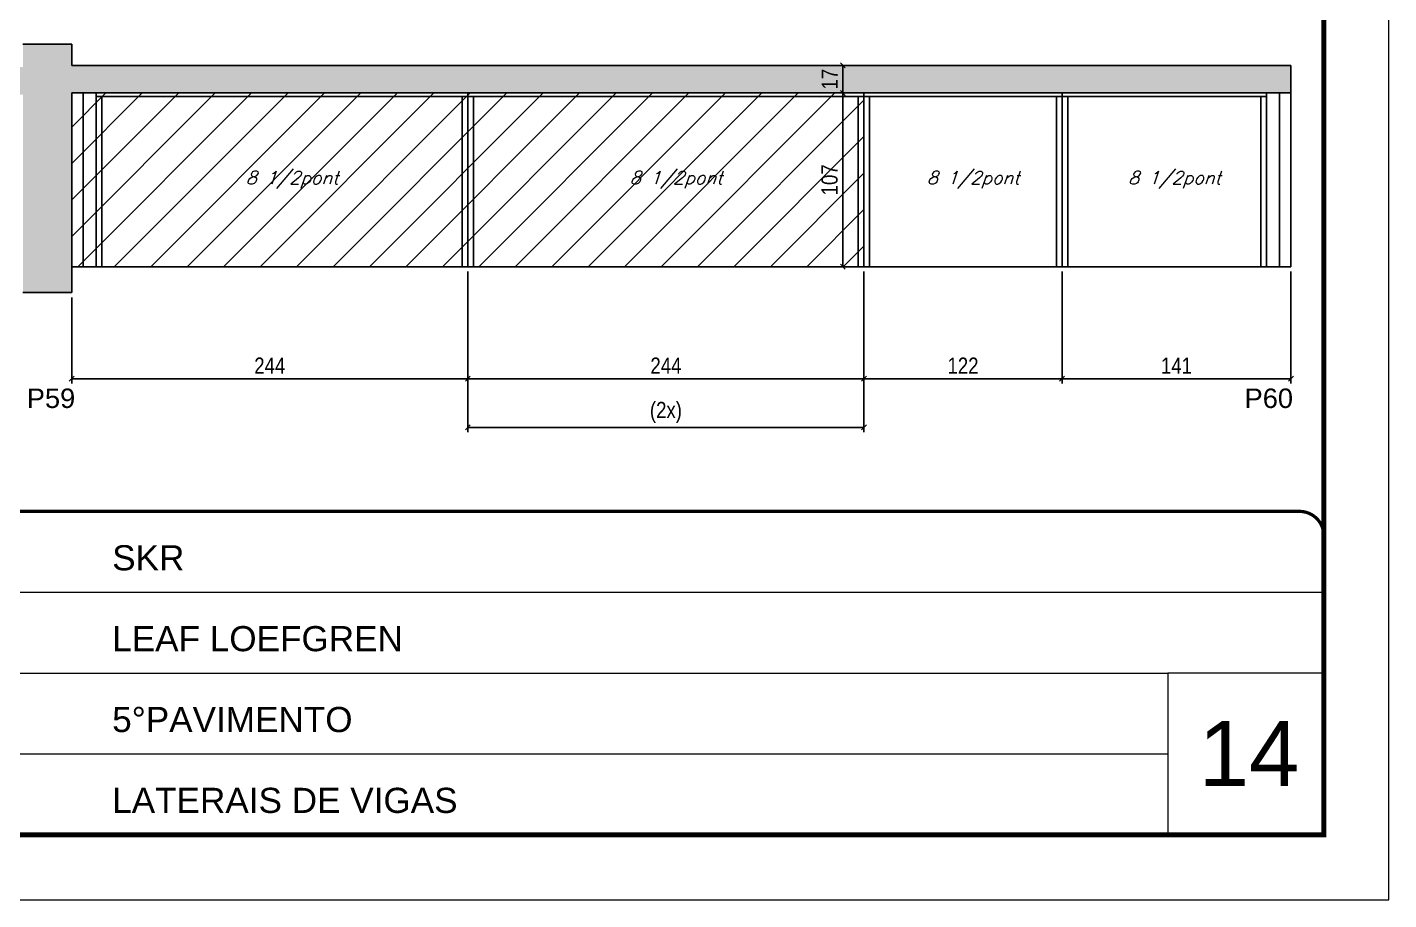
# Model space of a CAD drawing. Extents: x 3309 to 10384, y -2522 to 14608.
# Drawn here: x 5554 to 6393, y 10112 to 10650 of the extents above; entities that cross this region are included whole.
import ezdxf

# ---------------------------------------------------------------- set-up
doc = ezdxf.new("R2010")
doc.units = 0
doc.linetypes.add('CONTINUO', pattern=[0])
doc.linetypes.add('DASHED', pattern=[0.75, 0.5, -0.25])
for name, color, linetype in [('5', 5, 'Continuous'), ('COTA', 241, 'Continuous'), ('Painéis', 200, 'Continuous'), ('SARR_2.2x7', 40, 'Continuous'), ('SARR_3.5x7', 81, 'Continuous'), ('texto', 7, 'Continuous')]:
    doc.layers.add(name, color=color, linetype=linetype)
for name, color, linetype, lineweight in [('CARIMBO', 255, 'Continuous', 9), ('Folhas', 255, 'Continuous', 9), ('Hachura', 251, 'Continuous', 9), ('SARRAFO DE PRESSAO', 251, 'DASHED', 9)]:
    doc.layers.add(name, color=color, linetype=linetype, lineweight=lineweight)
doc.styles.add('ARIAL', font='arial.ttf')
doc.styles.add('COTA TECNICA', font='techl___.ttf', dxfattribs={"height": 10})
doc.styles.add('Romans', font='romans.shx')
doc.styles.get("Standard").update_dxf_attribs({"font": 'arial.ttf'})
doc.dimstyles.new('PAINEL', dxfattribs={"dimtxt": 10, "dimasz": 3, "dimexe": 3, "dimexo": 3, "dimgap": 3, "dimtad": 1, "dimdec": 1, "dimzin": 12, "dimdsep": 46, "dimtxsty": 'COTA TECNICA', "dimblk1": 'OBLIQUE', "dimblk2": 'OBLIQUE', "dimsah": 1, "dimcen": 0.9, "dimclrd": 4, "dimclre": 4, "dimclrt": 240, "dimadec": 1, "dimazin": 3, "dimtfac": 1, "dimtdec": 1, "dimtmove": 0, "dimatfit": 3, "dimfxl": 1, "dimtolj": 1, "dimtzin": 12, "dimarcsym": 0})

# ---------------------------------------------------------------- blocks, each defined once
blk = doc.blocks.new('9999999999')
at = {"color": 30, "linetype": 'CONTINUO'}
for p, q in [((98564.56, 34379.64), (99583.98, 34379.64)), ((98564.56, 34329.83), (99487.98, 34329.83)), ((99583.98, 34329.83), (99487.98, 34329.83)), ((99487.98, 34329.83), (99487.98, 34230.21)), ((98564.56, 34280.02), (99487.98, 34280.02))]:
    blk.add_line(p, q, dxfattribs=at)
at = {"color": 30, "linetype": 'CONTINUO', "const_width": 2}
blk.add_lwpolyline([(99583.98, 34230.21), (99583.98, 34414.45, 0.414214), (99568.98, 34429.45), (98228.98, 34429.45, 0.414214), (98213.98, 34414.45), (98213.98, 34245.21, 0.414214), (98228.98, 34230.21), (99583.98, 34230.21)], format="xyb", dxfattribs=at)
at = {"layer": 'Folhas'}
blk.add_lwpolyline([(98138.98, 34190.21), (99623.98, 34190.21), (99623.98, 35240.21), (98138.98, 35240.21)], close=True, dxfattribs=at)
at = {"layer": 'Folhas', "color": 30, "const_width": 3}
blk.add_lwpolyline([(98213.98, 34230.21), (99583.98, 34230.21), (99583.98, 35200.21), (98213.98, 35200.21)], close=True, dxfattribs=at)
at = {"color": 7, "linetype": 'Continuous', "ltscale": 5, "style": 'ARIAL'}
for s, height, p in [('SKR', 15.483, (98837.68, 34393.13)), ('LEAF LOEFGREN', 15.4829, (98837.68, 34343.32)), ('5°PAVIMENTO', 15.4829, (98837.68, 34293.51)), ('LATERAIS DE VIGAS', 15.4829, (98837.68, 34243.7))]:
    blk.add_text(s, height=height, dxfattribs=at).set_placement(p)
blk = doc.blocks.new('_Oblique')
at = {"color": 0, "linetype": 'ByBlock', "lineweight": -2}
blk.add_line((-0.5, -0.5), (0.5, 0.5), dxfattribs=at)
blk = doc.blocks.new('*D365')
at = {"layer": 'COTA', "color": 4, "lineweight": -2, "transparency": 16777216}
for p, q in [((5825.63, 10499.12), (5825.63, 10430.08)), ((5581.63, 10483.12), (5581.63, 10430.08)), ((5581.63, 10433.08), (5825.63, 10433.08))]:
    blk.add_line(p, q, dxfattribs=at)
at = {"layer": 'Defpoints', "color": 0, "transparency": 16777216}
for p in [(5825.63, 10502.12, 0), (5581.63, 10486.12, 0), (5825.63, 10433.08)]:
    blk.add_point(p, dxfattribs=at)
at = {"layer": 'COTA', "color": 4, "lineweight": -2, "transparency": 16777216, "xscale": 3, "yscale": 3, "zscale": 3, "rotation": 180}
blk.add_blockref('_Oblique', (5581.63, 10433.08), dxfattribs=at)
at = {"layer": 'COTA', "color": 4, "lineweight": -2, "transparency": 16777216, "xscale": 3, "yscale": 3, "zscale": 3}
blk.add_blockref('_Oblique', (5825.63, 10433.08), dxfattribs=at)
at = {"layer": 'COTA', "color": 240, "transparency": 16777216, "insert": (5703.63, 10441.15), "char_height": 10, "attachment_point": 5, "style": 'COTA TECNICA'}
blk.add_mtext('\\A1;244', dxfattribs=at)
blk = doc.blocks.new('*D366')
at = {"layer": 'COTA', "color": 4, "lineweight": -2, "transparency": 16777216}
for p, q in [((5825.63, 10499.12), (5825.63, 10430.08)), ((6069.63, 10499.12), (6069.63, 10430.08)), ((5825.63, 10433.08), (6069.63, 10433.08))]:
    blk.add_line(p, q, dxfattribs=at)
at = {"layer": 'Defpoints', "color": 0, "transparency": 16777216}
for p in [(5825.63, 10502.12, 0), (6069.63, 10502.12, 0), (6069.63, 10433.08)]:
    blk.add_point(p, dxfattribs=at)
at = {"layer": 'COTA', "color": 4, "lineweight": -2, "transparency": 16777216, "xscale": 3, "yscale": 3, "zscale": 3, "rotation": 180}
blk.add_blockref('_Oblique', (5825.63, 10433.08), dxfattribs=at)
at = {"layer": 'COTA', "color": 4, "lineweight": -2, "transparency": 16777216, "xscale": 3, "yscale": 3, "zscale": 3}
blk.add_blockref('_Oblique', (6069.63, 10433.08), dxfattribs=at)
at = {"layer": 'COTA', "color": 240, "transparency": 16777216, "insert": (5947.63, 10441.15), "char_height": 10, "attachment_point": 5, "style": 'COTA TECNICA'}
blk.add_mtext('\\A1;244', dxfattribs=at)
blk = doc.blocks.new('*D367')
at = {"layer": 'COTA', "color": 4, "lineweight": -2, "transparency": 16777216}
for p, q in [((6069.63, 10499.12), (6069.63, 10430.08)), ((6191.63, 10499.12), (6191.63, 10430.08)), ((6069.63, 10433.08), (6191.63, 10433.08))]:
    blk.add_line(p, q, dxfattribs=at)
at = {"layer": 'Defpoints', "color": 0, "transparency": 16777216}
for p in [(6069.63, 10502.12, 0), (6191.63, 10502.12, 0), (6191.63, 10433.08)]:
    blk.add_point(p, dxfattribs=at)
at = {"layer": 'COTA', "color": 4, "lineweight": -2, "transparency": 16777216, "xscale": 3, "yscale": 3, "zscale": 3, "rotation": 180}
blk.add_blockref('_Oblique', (6069.63, 10433.08), dxfattribs=at)
at = {"layer": 'COTA', "color": 4, "lineweight": -2, "transparency": 16777216, "xscale": 3, "yscale": 3, "zscale": 3}
blk.add_blockref('_Oblique', (6191.63, 10433.08), dxfattribs=at)
at = {"layer": 'COTA', "color": 240, "transparency": 16777216, "insert": (6130.63, 10441.14), "char_height": 10, "attachment_point": 5, "style": 'COTA TECNICA'}
blk.add_mtext('\\A1;122', dxfattribs=at)
blk = doc.blocks.new('*D368')
at = {"layer": 'COTA', "color": 4, "lineweight": -2, "transparency": 16777216}
for p, q in [((6191.63, 10499.12), (6191.63, 10430.08)), ((6332.63, 10499.12), (6332.63, 10430.08)), ((6191.63, 10433.08), (6332.63, 10433.08))]:
    blk.add_line(p, q, dxfattribs=at)
at = {"layer": 'Defpoints', "color": 0, "transparency": 16777216}
for p in [(6191.63, 10502.12, 0), (6332.63, 10502.12, 0), (6332.63, 10433.08)]:
    blk.add_point(p, dxfattribs=at)
at = {"layer": 'COTA', "color": 4, "lineweight": -2, "transparency": 16777216, "xscale": 3, "yscale": 3, "zscale": 3, "rotation": 180}
blk.add_blockref('_Oblique', (6191.63, 10433.08), dxfattribs=at)
at = {"layer": 'COTA', "color": 4, "lineweight": -2, "transparency": 16777216, "xscale": 3, "yscale": 3, "zscale": 3}
blk.add_blockref('_Oblique', (6332.63, 10433.08), dxfattribs=at)
at = {"layer": 'COTA', "color": 240, "transparency": 16777216, "insert": (6262.13, 10441.15), "char_height": 10, "attachment_point": 5, "style": 'COTA TECNICA'}
blk.add_mtext('\\A1;141', dxfattribs=at)
blk = doc.blocks.new('*D369')
at = {"layer": 'COTA', "color": 4, "lineweight": -2, "transparency": 16777216}
for p, q in [((5825.63, 10499.12), (5825.63, 10400.11)), ((6069.63, 10499.12), (6069.63, 10400.11)), ((5825.63, 10403.11), (6069.63, 10403.11))]:
    blk.add_line(p, q, dxfattribs=at)
at = {"layer": 'Defpoints', "color": 0, "transparency": 16777216}
for p in [(5825.63, 10502.12, 0), (6069.63, 10502.12, 0), (6069.63, 10403.11)]:
    blk.add_point(p, dxfattribs=at)
at = {"layer": 'COTA', "color": 4, "lineweight": -2, "transparency": 16777216, "xscale": 3, "yscale": 3, "zscale": 3, "rotation": 180}
blk.add_blockref('_Oblique', (5825.63, 10403.11), dxfattribs=at)
at = {"layer": 'COTA', "color": 4, "lineweight": -2, "transparency": 16777216, "xscale": 3, "yscale": 3, "zscale": 3}
blk.add_blockref('_Oblique', (6069.63, 10403.11), dxfattribs=at)
at = {"layer": 'COTA', "color": 240, "transparency": 16777216, "insert": (5947.63, 10412.33), "char_height": 10, "attachment_point": 5, "style": 'COTA TECNICA'}
blk.add_mtext('\\A1;(2x)', dxfattribs=at)
blk = doc.blocks.new('*D370')
at = {"layer": 'COTA', "color": 4, "lineweight": -2, "transparency": 16777216}
for p, q in [((6066.63, 10609.12), (6053.57, 10609.12)), ((6056.57, 10609.12), (6056.57, 10502.12)), ((6066.63, 10502.12), (6053.57, 10502.12))]:
    blk.add_line(p, q, dxfattribs=at)
at = {"layer": 'Defpoints', "color": 0, "transparency": 16777216}
for p in [(6069.63, 10609.12, 0), (6056.57, 10502.12), (6069.63, 10502.12, 0)]:
    blk.add_point(p, dxfattribs=at)
at = {"layer": 'COTA', "color": 4, "lineweight": -2, "transparency": 16777216, "xscale": 3, "yscale": 3, "zscale": 3}
for p, rotation in [((6056.57, 10609.12), 90), ((6056.57, 10502.12), 270)]:
    blk.add_blockref('_Oblique', p, dxfattribs=dict(at, rotation=rotation))
at = {"layer": 'COTA', "color": 240, "transparency": 16777216, "insert": (6048.47, 10555.62), "char_height": 10, "attachment_point": 5, "rotation": 90, "style": 'COTA TECNICA'}
blk.add_mtext('\\A1;107', dxfattribs=at)
blk = doc.blocks.new('*D371')
at = {"layer": 'COTA', "color": 4, "lineweight": -2, "transparency": 16777216}
for p, q in [((6066.63, 10626.12), (6053.57, 10626.12)), ((6056.57, 10609.12), (6056.57, 10626.12)), ((6066.63, 10609.12), (6053.57, 10609.12))]:
    blk.add_line(p, q, dxfattribs=at)
at = {"layer": 'Defpoints', "color": 0, "transparency": 16777216}
for p in [(6056.57, 10626.12), (6069.63, 10626.12, 0), (6069.63, 10609.12, 0)]:
    blk.add_point(p, dxfattribs=at)
at = {"layer": 'COTA', "color": 4, "lineweight": -2, "transparency": 16777216, "xscale": 3, "yscale": 3, "zscale": 3}
for p, rotation in [((6056.57, 10626.12), 90), ((6056.57, 10609.12), 270)]:
    blk.add_blockref('_Oblique', p, dxfattribs=dict(at, rotation=rotation))
at = {"layer": 'COTA', "color": 240, "transparency": 16777216, "insert": (6048.5, 10617.62), "char_height": 10, "attachment_point": 5, "rotation": 90, "style": 'COTA TECNICA'}
blk.add_mtext('\\A1;17', dxfattribs=at)

msp = doc.modelspace()

# ---------------------------------------------------------------- hatches: boundary and pattern name
at = {"layer": 'COTA'}
h = msp.add_hatch(dxfattribs=at)
h.set_pattern_fill('AR-CONC', color=256, scale=0.03)
h.paths.add_polyline_path([(5551.63, 10486.12), (5581.63, 10486.12), (5581.63, 10502.12), (5581.63, 10609.12), (6332.63, 10609.12), (6332.63, 10626.12), (5581.63, 10626.12), (5581.63, 10639.12), (5551.63, 10639.12), (5551.63, 10625.12), (5485.13, 10625.12), (5485.13, 10639.12), (5252.13, 10639.12), (5252.13, 10575.12), (5252.13, 10486.12), (5282.13, 10486.12), (5282.13, 10625.12), (5455.13, 10625.12), (5455.13, 10486.12), (5485.13, 10486.12), (5485.13, 10608.12), (5551.63, 10608.12)])
at = {"layer": 'Hachura'}
h = msp.add_hatch(dxfattribs=at)
h.set_pattern_fill('ANSI31', color=256, scale=5)
h.paths.add_polyline_path([(5418.61, 11072.41), (5340.61, 11072.41), (5340.61, 11008.41), (5418.61, 11008.41)])
h.paths.add_polyline_path([(5540.61, 11072.41), (5418.61, 11072.41), (5418.61, 11008.41), (5540.61, 11008.41)])
h.paths.add_polyline_path([(5692.61, 11058.41), (5570.61, 11058.41), (5570.61, 11008.41), (5692.61, 11008.41)])
h.paths.add_polyline_path([(5805.61, 11058.41), (5692.61, 11058.41), (5692.61, 11008.41), (5832.61, 11008.41), (5832.61, 11038.41), (5805.61, 11038.41)])
h.paths.add_polyline_path([(6010.61, 11038.41), (5983.61, 11038.41), (5983.61, 11058.41), (5832.61, 11058.41), (5832.61, 11008.41), (6010.61, 11008.41)])
h.paths.add_polyline_path([(6147.61, 11058.41), (6010.61, 11058.41), (6010.61, 11008.41), (6147.61, 11008.41)])
h.paths.add_polyline_path([(5300.13, 10824.48), (5056.13, 10824.48), (5056.13, 10778.48), (5300.13, 10778.48)])
h.paths.add_polyline_path([(5544.13, 10824.48), (5300.13, 10824.48), (5300.13, 10778.48), (5544.13, 10778.48)])
h.paths.add_polyline_path([(5717.13, 10824.48), (5544.13, 10824.48), (5544.13, 10778.48), (5717.13, 10778.48)])
h.paths.add_polyline_path([(5825.13, 10828.48), (5747.13, 10828.48), (5747.13, 10778.48), (5825.13, 10778.48)])
h.paths.add_polyline_path([(5947.13, 10828.48), (5825.13, 10828.48), (5825.13, 10778.48), (5947.13, 10778.48)])
h.paths.add_polyline_path([(6173.13, 10842.48), (5977.13, 10842.48), (5977.13, 10778.48), (6200.13, 10778.48), (6200.13, 10788.48), (6173.13, 10788.48)])
h.paths.add_polyline_path([(5252.13, 10639.12), (5056.13, 10639.12), (5056.13, 10575.12), (5252.13, 10575.12)])
h.paths.add_polyline_path([(5825.63, 10609.12), (5581.63, 10609.12), (5581.63, 10502.12), (5825.63, 10502.12)])
h.paths.add_polyline_path([(6069.63, 10609.12), (5825.63, 10609.12), (5825.63, 10502.12), (6069.63, 10502.12)])

# ---------------------------------------------------------------- linework, layer by layer
at = {"layer": 'COTA'}
for p, q in [((5551.63, 10639.12, 0), (5581.63, 10639.12, 0)), ((5581.63, 10639.12, 0), (5581.63, 10626.12, 0)), ((5581.63, 10626.12, 0), (6332.63, 10626.12, 0)), ((6332.63, 10626.12, 0), (6332.63, 10609.12, 0)), ((5581.63, 10486.12, 0), (5581.63, 10502.12, 0)), ((5551.63, 10486.12, 0), (5581.63, 10486.12, 0))]:
    msp.add_line(p, q, dxfattribs=at)
at = {"layer": 'Painéis', "linetype": 'ByBlock'}
for p, q in [((5581.63, 10609.12, 0), (6332.63, 10609.12, 0)), ((5581.63, 10609.12, 0), (5581.63, 10502.12, 0)), ((5825.63, 10609.12, 0), (5825.63, 10502.12, 0)), ((6069.63, 10609.12, 0), (6069.63, 10502.12, 0)), ((6191.63, 10609.12, 0), (6191.63, 10502.12, 0)), ((6332.63, 10609.12, 0), (6332.63, 10502.12, 0)), ((5581.63, 10502.12, 0), (6332.63, 10502.12, 0))]:
    msp.add_line(p, q, dxfattribs=at)
at = {"layer": 'SARR_2.2x7', "linetype": 'Continuous'}
for p, q in [((5588.63, 10502.12, 0), (5588.63, 10609.12, 0)), ((6325.63, 10502.12, 0), (6325.63, 10609.12, 0)), ((5596.63, 10606.92, 0), (5825.63, 10606.92, 0)), ((6069.63, 10606.92, 0), (5825.63, 10606.92, 0)), ((6191.63, 10606.92, 0), (6069.63, 10606.92, 0)), ((6317.63, 10606.92, 0), (6191.63, 10606.92, 0))]:
    msp.add_line(p, q, dxfattribs=at)
at = {"layer": 'SARR_3.5x7'}
for p, q in [((5596.63, 10609.12, 0), (5596.63, 10502.12, 0)), ((6317.63, 10609.12, 0), (6317.63, 10502.12, 0)), ((5600.13, 10606.92, 0), (5600.13, 10502.12, 0)), ((5822.13, 10606.92, 0), (5822.13, 10502.12, 0)), ((5829.13, 10606.92, 0), (5829.13, 10502.12, 0)), ((6066.13, 10606.92, 0), (6066.13, 10502.12, 0)), ((6073.13, 10606.92, 0), (6073.13, 10502.12, 0)), ((6188.13, 10606.92, 0), (6188.13, 10502.12, 0)), ((6195.13, 10606.92, 0), (6195.13, 10502.12, 0)), ((6314.13, 10606.92, 0), (6314.13, 10502.12, 0))]:
    msp.add_line(p, q, dxfattribs=at)

# ---------------------------------------------------------------- block references
at = {"layer": 'SARRAFO DE PRESSAO', "color": 6, "linetype": 'ByBlock'}
msp.add_blockref('9999999999', (-93231.11, -24078.07), dxfattribs=at)

# ---------------------------------------------------------------- texts
at = {"layer": '5', "linetype": 'Continuous'}
for s, p in [('P59', (5553.97, 10415.07, 0)), ('P60', (6304.06, 10415.07, 0))]:
    msp.add_text(s, height=12, rotation=359.99996, dxfattribs=at).set_placement(p)
at = {"layer": 'CARIMBO', "style": 'ARIAL'}
msp.add_text('14', height=40, dxfattribs=at).set_placement((6275.73, 10182.28))
at = {"layer": 'texto', "color": 2, "char_height": 8, "attachment_point": 5, "style": 'Romans'}
for insert in [(5717.38, 10555.62, 0), (5953.88, 10555.62, 0), (6136.88, 10555.62, 0), (6260.88, 10555.62, 0)]:
    msp.add_mtext('{\\Q19;\\C256;8 1/2pont}', dxfattribs=dict(at, insert=insert))

# ---------------------------------------------------------------- dimensions: what is measured, and where the dimension line sits
at = {"layer": 'COTA'}
for base, p2, picture, middle in [((6056.57, 10626.12), (6069.63, 10626.12, 0), '*D371', (6048.5, 10617.62)), ((6056.57, 10502.12), (6069.63, 10502.12, 0), '*D370', (6048.47, 10555.62))]:
    dim = msp.add_linear_dim(base=base, p1=(6069.63, 10609.12, 0), p2=p2, angle=90, dimstyle='PAINEL', dxfattribs=at)
    dim.commit()
    dim.dimension.update_dxf_attribs({"geometry": picture, "text_midpoint": middle})
for base, p1, p2, picture, middle in [((5825.63, 10433.08), (5581.63, 10486.12, 0), (5825.63, 10502.12, 0), '*D365', (5703.63, 10441.15)), ((6069.63, 10433.08), (5825.63, 10502.12, 0), (6069.63, 10502.12, 0), '*D366', (5947.63, 10441.15))]:
    dim = msp.add_linear_dim(base=base, p1=p1, p2=p2, dimstyle='PAINEL', dxfattribs=at)
    dim.commit()
    dim.dimension.update_dxf_attribs({"geometry": picture, "text_midpoint": middle})
dim = msp.add_linear_dim(base=(6069.63, 10403.11), p1=(5825.63, 10502.12, 0), p2=(6069.63, 10502.12, 0), text='(2x)', dimstyle='PAINEL', dxfattribs=at)
dim.commit()
dim.dimension.update_dxf_attribs({"geometry": '*D369', "text_midpoint": (5947.63, 10412.33)})
for base, p1, p2, picture, middle in [((6191.63, 10433.08), (6069.63, 10502.12, 0), (6191.63, 10502.12, 0), '*D367', (6130.63, 10441.14)), ((6332.63, 10433.08), (6191.63, 10502.12, 0), (6332.63, 10502.12, 0), '*D368', (6262.13, 10441.15))]:
    dim = msp.add_linear_dim(base=base, p1=p1, p2=p2, dimstyle='PAINEL', override={"dimtmove": 1}, dxfattribs=at)
    dim.commit()
    dim.dimension.update_dxf_attribs({"geometry": picture, "text_midpoint": middle})

doc.saveas('drawing.dxf')
